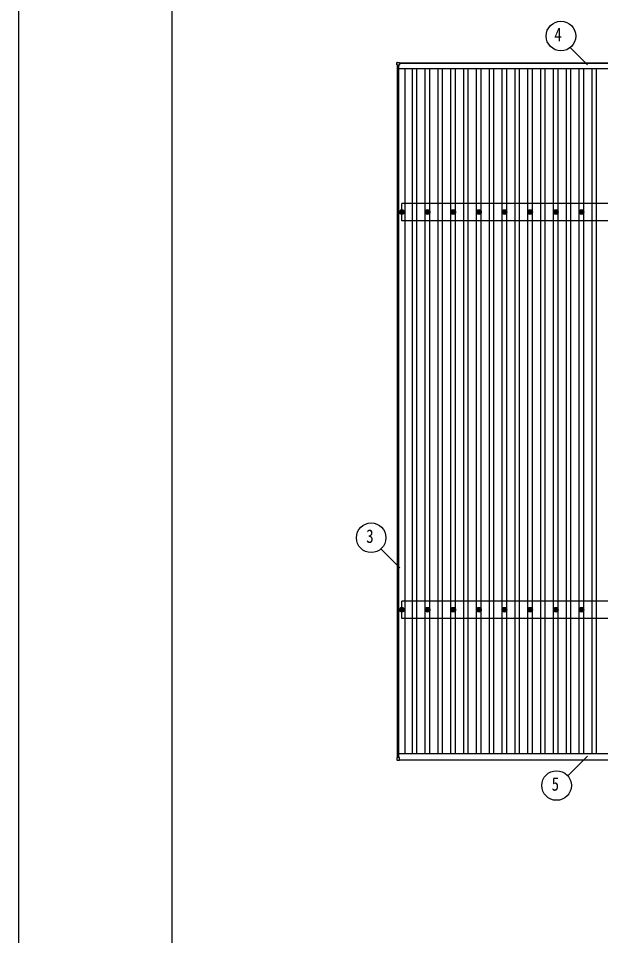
# Model space of a CAD drawing. Units: millimetres, scale not verified. Extents: x -16820 to 16820, y -11880 to 11880.
# Drawn here: x -16820 to -12280, y 1119 to 8270 of the extents above; entities that cross this region are included whole.
import ezdxf
from ezdxf.enums import TextEntityAlignment as Align

# ---------------------------------------------------------------- set-up
doc = ezdxf.new("R2010")
doc.units = ezdxf.units.MM
doc.header["$LTSCALE"] = 50
for name, color, linetype in [('0-5_YKK_13', 4, 'Continuous'), ('0-6_YKK_A1', 4, 'Continuous'), ('0-7_YKK_D', 6, 'Continuous'), ('0-8_YKK_ZWAK', 7, 'Continuous')]:
    doc.layers.add(name, color=color, linetype=linetype)
doc.styles.add('ＭＳ ゴシック', font='')
doc.styles.get('ＭＳ ゴシック').set_extended_font_data('MS Gothic')

msp = doc.modelspace()

# ---------------------------------------------------------------- linework, layer by layer
at = {"layer": '0-5_YKK_13'}
for p, q in [((-13868.22, 7907.26), (-13868.22, 7925.26)), ((-13867.22, 7926.26), (-13849.22, 7926.26)), ((-13849.22, 7906.26), (-13867.22, 7906.26)), ((-13848.22, 7925.26), (-13848.22, 7907.26)), ((-13839.92, 6761.56), (-13835.5, 6761.56)), ((-13839.92, 6758.06), (-13835.5, 6758.06)), ((-13831.67, 6769.81), (-13831.67, 6765.39)), ((-13831.67, 6754.23), (-13831.67, 6749.81)), ((-13828.17, 6769.81), (-13828.17, 6765.39)), ((-13828.17, 6754.23), (-13828.17, 6749.81)), ((-13824.34, 6761.56), (-13819.92, 6761.56)), ((-13824.34, 6758.06), (-13819.92, 6758.06)), ((-13639.92, 6761.56), (-13635.5, 6761.56)), ((-13639.92, 6758.06), (-13635.5, 6758.06)), ((-13631.67, 6769.81), (-13631.67, 6765.39)), ((-13631.67, 6754.23), (-13631.67, 6749.81)), ((-13628.17, 6769.81), (-13628.17, 6765.39)), ((-13628.17, 6754.23), (-13628.17, 6749.81)), ((-13624.34, 6761.56), (-13619.92, 6761.56)), ((-13624.34, 6758.06), (-13619.92, 6758.06)), ((-13439.92, 6761.56), (-13435.5, 6761.56)), ((-13439.92, 6758.06), (-13435.5, 6758.06)), ((-13431.67, 6769.81), (-13431.67, 6765.39)), ((-13431.67, 6754.23), (-13431.67, 6749.81)), ((-13428.17, 6769.81), (-13428.17, 6765.39)), ((-13428.17, 6754.23), (-13428.17, 6749.81)), ((-13424.34, 6761.56), (-13419.92, 6761.56)), ((-13424.34, 6758.06), (-13419.92, 6758.06)), ((-13239.92, 6761.56), (-13235.5, 6761.56)), ((-13239.92, 6758.06), (-13235.5, 6758.06)), ((-13231.67, 6769.81), (-13231.67, 6765.39)), ((-13231.67, 6754.23), (-13231.67, 6749.81)), ((-13228.17, 6769.81), (-13228.17, 6765.39)), ((-13228.17, 6754.23), (-13228.17, 6749.81)), ((-13224.34, 6761.56), (-13219.92, 6761.56)), ((-13224.34, 6758.06), (-13219.92, 6758.06)), ((-13039.92, 6761.56), (-13035.5, 6761.56)), ((-13039.92, 6758.06), (-13035.5, 6758.06)), ((-13031.67, 6769.81), (-13031.67, 6765.39)), ((-13031.67, 6754.23), (-13031.67, 6749.81)), ((-13028.17, 6769.81), (-13028.17, 6765.39)), ((-13028.17, 6754.23), (-13028.17, 6749.81)), ((-13024.34, 6761.56), (-13019.92, 6761.56)), ((-13024.34, 6758.06), (-13019.92, 6758.06)), ((-12839.92, 6761.56), (-12835.5, 6761.56)), ((-12839.92, 6758.06), (-12835.5, 6758.06)), ((-12831.67, 6769.81), (-12831.67, 6765.39)), ((-12831.67, 6754.23), (-12831.67, 6749.81)), ((-12828.17, 6769.81), (-12828.17, 6765.39)), ((-12828.17, 6754.23), (-12828.17, 6749.81)), ((-12824.34, 6761.56), (-12819.92, 6761.56)), ((-12824.34, 6758.06), (-12819.92, 6758.06)), ((-12639.92, 6761.56), (-12635.5, 6761.56)), ((-12639.92, 6758.06), (-12635.5, 6758.06)), ((-12631.67, 6769.81), (-12631.67, 6765.39)), ((-12631.67, 6754.23), (-12631.67, 6749.81)), ((-12628.17, 6769.81), (-12628.17, 6765.39)), ((-12628.17, 6754.23), (-12628.17, 6749.81)), ((-12624.34, 6761.56), (-12619.92, 6761.56)), ((-12624.34, 6758.06), (-12619.92, 6758.06)), ((-12439.92, 6761.56), (-12435.5, 6761.56)), ((-12439.92, 6758.06), (-12435.5, 6758.06)), ((-12431.67, 6769.81), (-12431.67, 6765.39)), ((-12431.67, 6754.23), (-12431.67, 6749.81)), ((-12428.17, 6769.81), (-12428.17, 6765.39)), ((-12428.17, 6754.23), (-12428.17, 6749.81)), ((-12424.34, 6761.56), (-12419.92, 6761.56)), ((-12424.34, 6758.06), (-12419.92, 6758.06)), ((-13839.92, 3661.56), (-13835.5, 3661.56)), ((-13839.92, 3658.06), (-13835.5, 3658.06)), ((-13831.67, 3669.81), (-13831.67, 3665.39)), ((-13831.67, 3654.23), (-13831.67, 3649.81)), ((-13828.17, 3669.81), (-13828.17, 3665.39)), ((-13828.17, 3654.23), (-13828.17, 3649.81)), ((-13824.34, 3661.56), (-13819.92, 3661.56)), ((-13824.34, 3658.06), (-13819.92, 3658.06)), ((-13639.92, 3661.56), (-13635.5, 3661.56)), ((-13639.92, 3658.06), (-13635.5, 3658.06)), ((-13631.67, 3669.81), (-13631.67, 3665.39)), ((-13631.67, 3654.23), (-13631.67, 3649.81)), ((-13628.17, 3669.81), (-13628.17, 3665.39)), ((-13628.17, 3654.23), (-13628.17, 3649.81)), ((-13624.34, 3661.56), (-13619.92, 3661.56)), ((-13624.34, 3658.06), (-13619.92, 3658.06)), ((-13439.92, 3661.56), (-13435.5, 3661.56)), ((-13439.92, 3658.06), (-13435.5, 3658.06)), ((-13431.67, 3669.81), (-13431.67, 3665.39)), ((-13431.67, 3654.23), (-13431.67, 3649.81)), ((-13428.17, 3669.81), (-13428.17, 3665.39)), ((-13428.17, 3654.23), (-13428.17, 3649.81)), ((-13424.34, 3661.56), (-13419.92, 3661.56)), ((-13424.34, 3658.06), (-13419.92, 3658.06)), ((-13239.92, 3661.56), (-13235.5, 3661.56)), ((-13239.92, 3658.06), (-13235.5, 3658.06)), ((-13231.67, 3669.81), (-13231.67, 3665.39)), ((-13231.67, 3654.23), (-13231.67, 3649.81)), ((-13228.17, 3669.81), (-13228.17, 3665.39)), ((-13228.17, 3654.23), (-13228.17, 3649.81)), ((-13224.34, 3661.56), (-13219.92, 3661.56)), ((-13224.34, 3658.06), (-13219.92, 3658.06)), ((-13039.92, 3661.56), (-13035.5, 3661.56)), ((-13039.92, 3658.06), (-13035.5, 3658.06)), ((-13031.67, 3669.81), (-13031.67, 3665.39)), ((-13031.67, 3654.23), (-13031.67, 3649.81)), ((-13028.17, 3669.81), (-13028.17, 3665.39)), ((-13028.17, 3654.23), (-13028.17, 3649.81)), ((-13024.34, 3661.56), (-13019.92, 3661.56)), ((-13024.34, 3658.06), (-13019.92, 3658.06)), ((-12839.92, 3661.56), (-12835.5, 3661.56)), ((-12839.92, 3658.06), (-12835.5, 3658.06)), ((-12831.67, 3669.81), (-12831.67, 3665.39)), ((-12831.67, 3654.23), (-12831.67, 3649.81)), ((-12828.17, 3669.81), (-12828.17, 3665.39)), ((-12828.17, 3654.23), (-12828.17, 3649.81)), ((-12824.34, 3661.56), (-12819.92, 3661.56)), ((-12824.34, 3658.06), (-12819.92, 3658.06)), ((-12639.92, 3661.56), (-12635.5, 3661.56)), ((-12639.92, 3658.06), (-12635.5, 3658.06)), ((-12631.67, 3669.81), (-12631.67, 3665.39)), ((-12631.67, 3654.23), (-12631.67, 3649.81)), ((-12628.17, 3669.81), (-12628.17, 3665.39)), ((-12628.17, 3654.23), (-12628.17, 3649.81)), ((-12624.34, 3661.56), (-12619.92, 3661.56)), ((-12624.34, 3658.06), (-12619.92, 3658.06)), ((-12439.92, 3661.56), (-12435.5, 3661.56)), ((-12439.92, 3658.06), (-12435.5, 3658.06)), ((-12431.67, 3669.81), (-12431.67, 3665.39)), ((-12431.67, 3654.23), (-12431.67, 3649.81)), ((-12428.17, 3669.81), (-12428.17, 3665.39)), ((-12428.17, 3654.23), (-12428.17, 3649.81)), ((-12424.34, 3661.56), (-12419.92, 3661.56)), ((-12424.34, 3658.06), (-12419.92, 3658.06)), ((-13868.22, 2506.81), (-13868.22, 2488.81)), ((-13849.22, 2507.81), (-13867.22, 2507.81)), ((-13848.22, 2488.81), (-13848.22, 2506.81)), ((-13867.22, 2487.81), (-13849.22, 2487.81))]:
    msp.add_line(p, q, dxfattribs=at)
for centre, radius in [((-13829.92, 6759.81), 18.25), ((-13829.92, 6759.81), 10.15), ((-13829.92, 6759.81), 5.85), ((-13829.92, 6759.81), 5.25), ((-13629.92, 6759.81), 18.25), ((-13629.92, 6759.81), 10.15), ((-13629.92, 6759.81), 5.85), ((-13629.92, 6759.81), 5.25), ((-13429.92, 6759.81), 18.25), ((-13429.92, 6759.81), 10.15), ((-13429.92, 6759.81), 5.85), ((-13429.92, 6759.81), 5.25), ((-13229.92, 6759.81), 18.25), ((-13229.92, 6759.81), 10.15), ((-13229.92, 6759.81), 5.85), ((-13229.92, 6759.81), 5.25), ((-13029.92, 6759.81), 18.25), ((-13029.92, 6759.81), 10.15), ((-13029.92, 6759.81), 5.85), ((-13029.92, 6759.81), 5.25), ((-12829.92, 6759.81), 18.25), ((-12829.92, 6759.81), 10.15), ((-12829.92, 6759.81), 5.85), ((-12829.92, 6759.81), 5.25), ((-12629.92, 6759.81), 18.25), ((-12629.92, 6759.81), 10.15), ((-12629.92, 6759.81), 5.85), ((-12629.92, 6759.81), 5.25), ((-12429.92, 6759.81), 18.25), ((-12429.92, 6759.81), 10.15), ((-12429.92, 6759.81), 5.85), ((-12429.92, 6759.81), 5.25), ((-13829.92, 3659.81), 18.25), ((-13829.92, 3659.81), 10.15), ((-13829.92, 3659.81), 5.85), ((-13829.92, 3659.81), 5.25), ((-13629.92, 3659.81), 18.25), ((-13629.92, 3659.81), 10.15), ((-13629.92, 3659.81), 5.85), ((-13629.92, 3659.81), 5.25), ((-13429.92, 3659.81), 18.25), ((-13429.92, 3659.81), 10.15), ((-13429.92, 3659.81), 5.85), ((-13429.92, 3659.81), 5.25), ((-13229.92, 3659.81), 18.25), ((-13229.92, 3659.81), 10.15), ((-13229.92, 3659.81), 5.85), ((-13229.92, 3659.81), 5.25), ((-13029.92, 3659.81), 18.25), ((-13029.92, 3659.81), 10.15), ((-13029.92, 3659.81), 5.85), ((-13029.92, 3659.81), 5.25), ((-12829.92, 3659.81), 18.25), ((-12829.92, 3659.81), 10.15), ((-12829.92, 3659.81), 5.85), ((-12829.92, 3659.81), 5.25), ((-12629.92, 3659.81), 18.25), ((-12629.92, 3659.81), 10.15), ((-12629.92, 3659.81), 5.85), ((-12629.92, 3659.81), 5.25), ((-12429.92, 3659.81), 18.25), ((-12429.92, 3659.81), 10.15), ((-12429.92, 3659.81), 5.85), ((-12429.92, 3659.81), 5.25)]:
    msp.add_circle(centre, radius, dxfattribs=at)
for centre, start, end in [((-13867.22, 7925.26), 90, 180), ((-13867.22, 7907.26), 180, 270), ((-13849.22, 7925.26), 0, 90), ((-13849.22, 7907.26), 270, 0), ((-13867.22, 2506.81), 90, 180), ((-13849.22, 2506.81), 0, 90), ((-13867.22, 2488.81), 180, 270), ((-13849.22, 2488.81), 270, 0)]:
    msp.add_arc(centre, 1, start, end, dxfattribs=at)
at = {"layer": '0-6_YKK_A1'}
for p, q in [((-13864.92, 2507.83), (-13864.92, 7906.26)), ((-13852.92, 2507.83), (-13852.92, 7906.26)), ((-13852.92, 7880.17), (-8406.92, 7880.17)), ((-13848.22, 7922.96), (-8411.62, 7922.96)), ((-8411.62, 7918.17), (-13848.22, 7918.17)), ((-13804.92, 2539.12), (-13804.92, 7880.17)), ((-13747.42, 2539.1), (-13747.42, 7880.17)), ((-13712.42, 2539.1), (-13712.42, 7880.17)), ((-13647.42, 6764.99), (-13647.42, 7880.17)), ((-13612.42, 6764.99), (-13612.42, 7880.17)), ((-13547.42, 2539.1), (-13547.42, 7880.17)), ((-13512.42, 2539.1), (-13512.42, 7880.17)), ((-13447.42, 6764.99), (-13447.42, 7880.17)), ((-13412.42, 6764.99), (-13412.42, 7880.17)), ((-13347.42, 2539.1), (-13347.42, 7880.17)), ((-13312.42, 2539.1), (-13312.42, 7880.17)), ((-13247.42, 6764.99), (-13247.42, 7880.17)), ((-13212.42, 6764.99), (-13212.42, 7880.17)), ((-13147.42, 2539.1), (-13147.42, 7880.17)), ((-13112.42, 2539.1), (-13112.42, 7880.17)), ((-13047.42, 6764.99), (-13047.42, 7880.17)), ((-13012.42, 6764.99), (-13012.42, 7880.17)), ((-12947.42, 2539.1), (-12947.42, 7880.17)), ((-12912.42, 2539.1), (-12912.42, 7880.17)), ((-12847.42, 6764.99), (-12847.42, 7880.17)), ((-12812.42, 6764.99), (-12812.42, 7880.17)), ((-12747.42, 2539.1), (-12747.42, 7880.17)), ((-12712.42, 2539.1), (-12712.42, 7880.17)), ((-12647.42, 6764.99), (-12647.42, 7880.17)), ((-12612.42, 6764.99), (-12612.42, 7880.17)), ((-12547.42, 2539.1), (-12547.42, 7880.17)), ((-12512.42, 2539.1), (-12512.42, 7880.17)), ((-12447.42, 6764.99), (-12447.42, 7880.17)), ((-12412.42, 6764.99), (-12412.42, 7880.17)), ((-12347.42, 2539.1), (-12347.42, 7880.17)), ((-12312.42, 2539.1), (-12312.42, 7880.17)), ((-8429.92, 6826.81), (-13829.92, 6826.81)), ((-13829.92, 6692.81), (-13829.92, 6826.81)), ((-13647.42, 3664.99), (-13647.42, 6754.63)), ((-13612.42, 3664.99), (-13612.42, 6754.63)), ((-13447.42, 3664.99), (-13447.42, 6754.63)), ((-13412.42, 3664.99), (-13412.42, 6754.63)), ((-13247.42, 3664.99), (-13247.42, 6754.63)), ((-13212.42, 3664.99), (-13212.42, 6754.63)), ((-13047.42, 3664.99), (-13047.42, 6754.63)), ((-13012.42, 3664.99), (-13012.42, 6754.63)), ((-12847.42, 3664.99), (-12847.42, 6754.63)), ((-12812.42, 3664.99), (-12812.42, 6754.63)), ((-12647.42, 3664.99), (-12647.42, 6754.63)), ((-12612.42, 3664.99), (-12612.42, 6754.63)), ((-12447.42, 3664.99), (-12447.42, 6754.63)), ((-12412.42, 3664.99), (-12412.42, 6754.63)), ((-8429.92, 6692.81), (-13829.92, 6692.81)), ((-8429.92, 3726.81), (-13829.92, 3726.81)), ((-13829.92, 3592.81), (-13829.92, 3726.81)), ((-13647.42, 2539.1), (-13647.42, 3654.63)), ((-13612.42, 2539.1), (-13612.42, 3654.63)), ((-13447.42, 2539.1), (-13447.42, 3654.63)), ((-13412.42, 2539.1), (-13412.42, 3654.63)), ((-13247.42, 2539.1), (-13247.42, 3654.63)), ((-13212.42, 2539.1), (-13212.42, 3654.63)), ((-13047.42, 2539.1), (-13047.42, 3654.63)), ((-13012.42, 2539.1), (-13012.42, 3654.63)), ((-12847.42, 2539.1), (-12847.42, 3654.63)), ((-12812.42, 2539.1), (-12812.42, 3654.63)), ((-12647.42, 2539.1), (-12647.42, 3654.63)), ((-12612.42, 2539.1), (-12612.42, 3654.63)), ((-12447.42, 2539.1), (-12447.42, 3654.63)), ((-12412.42, 2539.1), (-12412.42, 3654.63)), ((-8429.92, 3592.81), (-13829.92, 3592.81)), ((-13852.92, 2539.1), (-8406.92, 2539.1)), ((-13848.22, 2491.11), (-8411.62, 2491.11))]:
    msp.add_line(p, q, dxfattribs=at)
at = {"layer": '0-7_YKK_D'}
for p, q in [((-12382.82, 7907.7), (-12517.56, 8042.44)), ((-13993.84, 4134.29), (-13845.04, 3985.5)), ((-12536.15, 2364.19), (-12382.82, 2517.53))]:
    msp.add_line(p, q, dxfattribs=at)
for centre in [(-12589.9, 8132.1), (-14069.47, 4221.18), (-12623.91, 2289.56)]:
    msp.add_circle(centre, 115.2, dxfattribs=at)
at = {"layer": '0-8_YKK_ZWAK'}
msp.add_line((-15619.92, -10100), (-15619.92, 11100), dxfattribs=at)
msp.add_lwpolyline([(-16820, -11880), (16820, -11880), (16820, 11880), (-16820, 11880)], close=True, dxfattribs=at)

# ---------------------------------------------------------------- texts
at = {"layer": '0-7_YKK_D', "style": 'ＭＳ ゴシック', "width": 0.8}
for s, p in [('4', (-12641.13, 8060.1)), ('3', (-14107.87, 4149.18)), ('5', (-12662.31, 2217.56))]:
    msp.add_text(s, height=105.6, dxfattribs=at).set_placement(p, align=Align.BOTTOM_LEFT)

doc.saveas('drawing.dxf')
